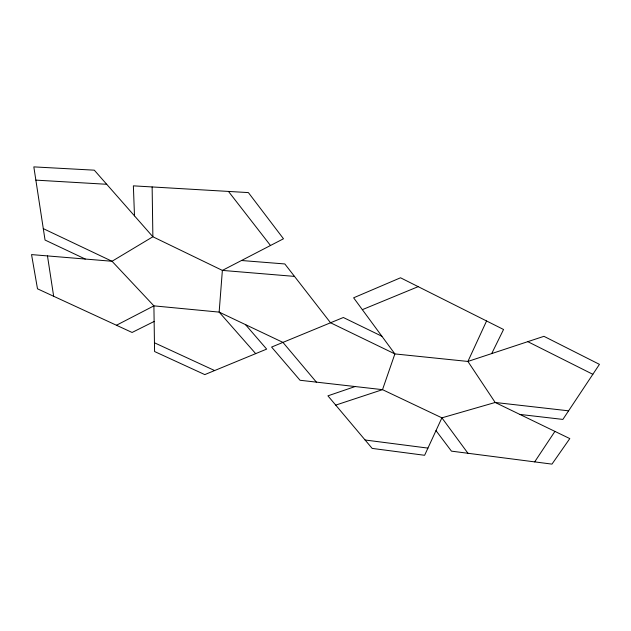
<?xml version="1.0" encoding="UTF-8"?>
<svg xmlns="http://www.w3.org/2000/svg" width="631" height="631" viewBox="0 0 631 631"><rect width="100%" height="100%" fill="white"/><g stroke="black" fill="none" stroke-linecap="round" stroke-linejoin="round"><path stroke-width="0.95" d="M486.572 320.974L467.91 361.445L495.185 402.475L569.793 438.592L551.975 464.116L451.449 451.141L435.997 430.618M491.715 353.573L503.554 329.492L400.527 277.782L353.62 297.808L394.888 353.92L467.91 361.445L543.938 336.323L599.45 364.355L562.876 419.418L519.857 414.417M534.678 461.884L554.925 431.391M116.459 325.249L153.901 305.861L219.146 312.108L282.948 342.396L316.391 382.134M154.13 321.463L132.092 332.466L37.497 288.809L31.55 254.593L112.034 261.266L152.876 236.767L222.372 270.407L294.503 276.394M362.344 309.663L418.187 286.648M355.119 386.543L327.923 395.842L372.164 448.404L424.616 455.29L441.897 417.84L495.185 402.475L568.586 410.82M335.731 405.11L382.512 389.658L441.897 417.84L467.95 453.271M35.864 180.127L106.702 184.284M241.492 260.508L284.833 263.955L330.541 322.772L394.888 353.92L382.512 389.658L300.048 380.272L271.59 347.074L343.335 317.503L381.913 336.268M365.081 439.996L427.936 448.105M154.445 342.783L214.627 370.555M85.264 259.041L45.046 240.04L33.829 166.884L94.295 170.173L152.876 236.767L152.134 186.95M43.294 228.635L112.034 261.266L153.901 305.861L154.579 351.53L204.791 374.609L266.661 349.109L245.498 324.618M527.792 341.655L592.84 374.309M255.681 353.636L219.146 312.108L222.372 270.407L283.485 238.77L248.385 192.597L133.37 185.845L134.49 215.865M228.477 191.43L270.494 245.498M47.475 255.91L53.659 296.27"/></g></svg>
